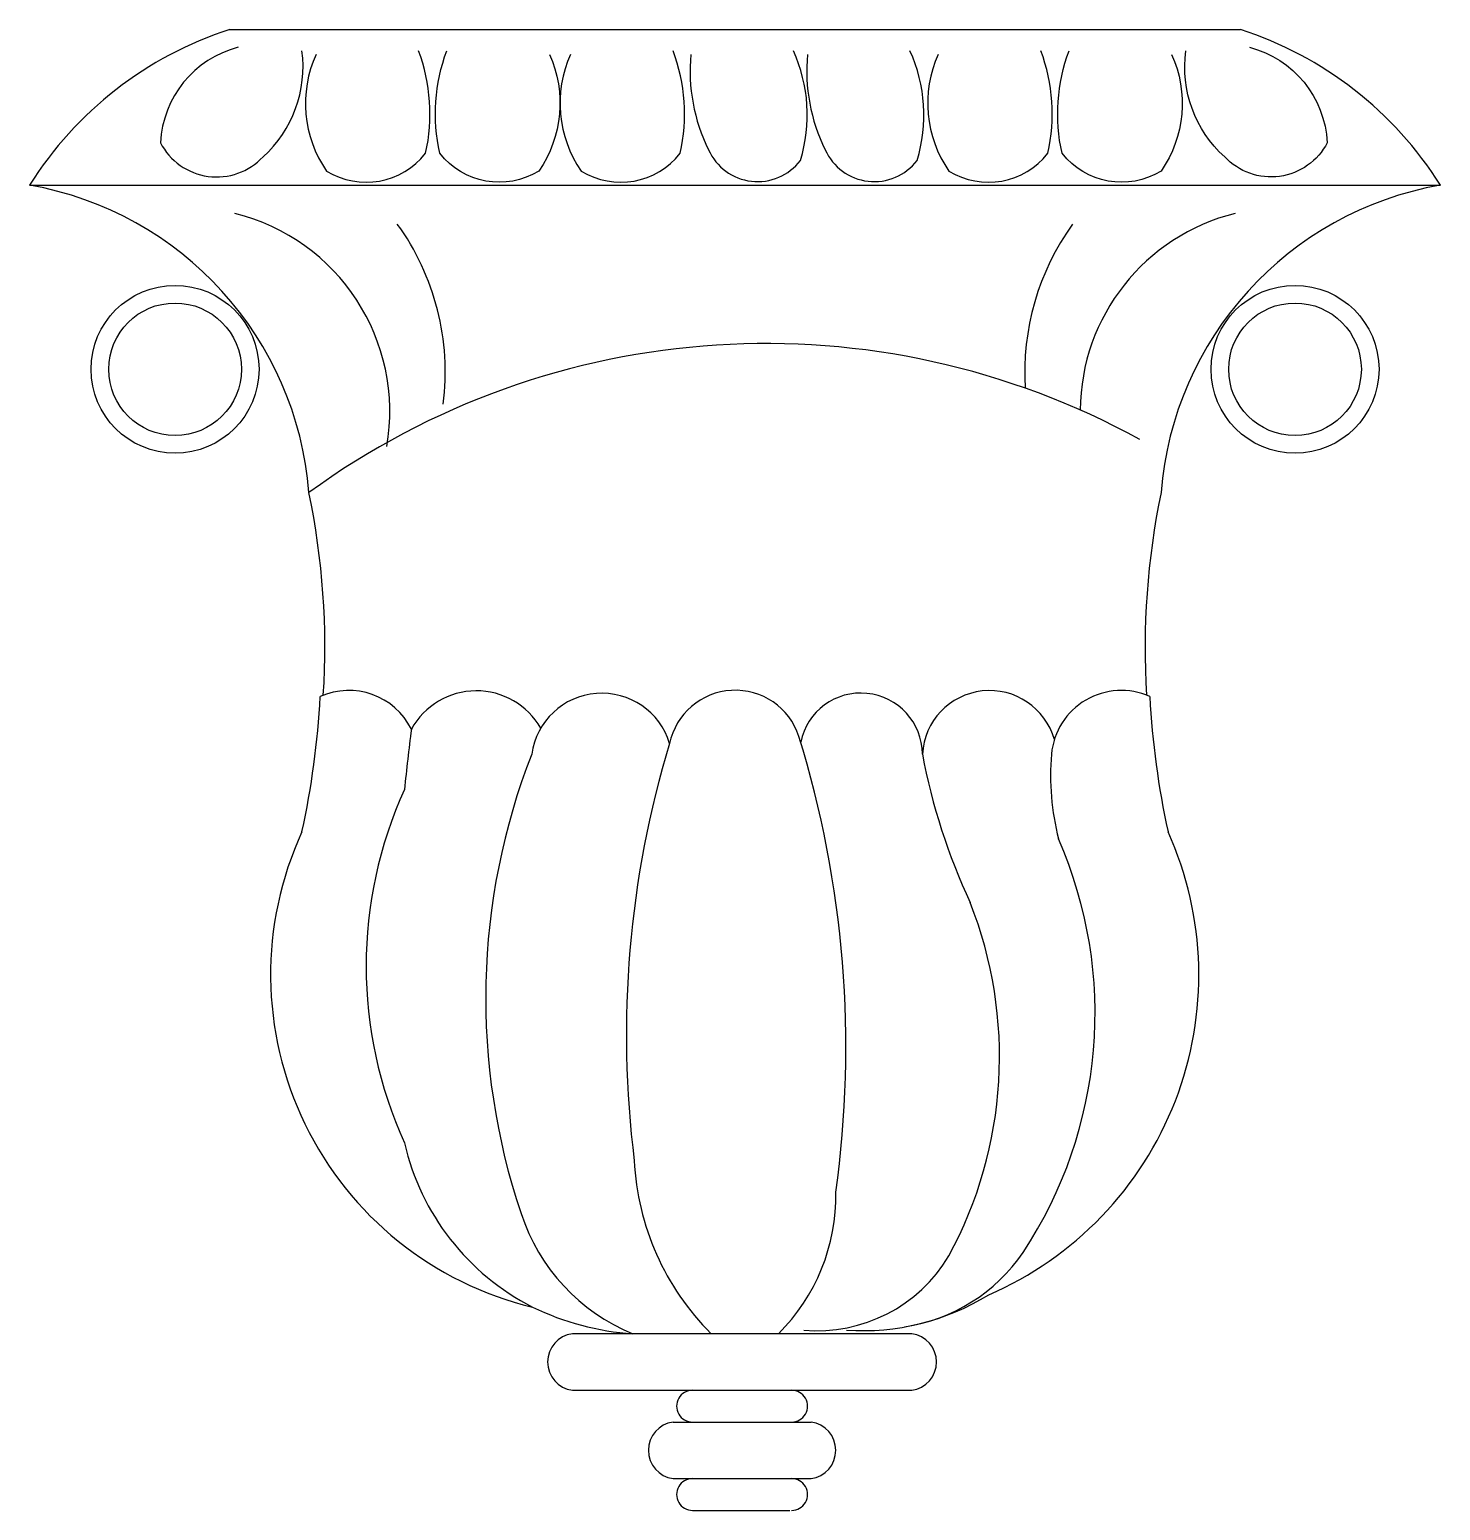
# Model space of a CAD drawing. Extents: x 557 to 820, y 1404 to 1679.
import ezdxf

# ---------------------------------------------------------------- set-up
doc = ezdxf.new("R2010")
doc.units = 0
doc.header["$MEASUREMENT"] = 0
for name, color, linetype in [('3', 3, 'CONTINUOUS'), ('4', 4, 'CONTINUOUS'), ('7', 7, 'CONTINUOUS')]:
    doc.layers.add(name, color=color, linetype=linetype)

msp = doc.modelspace()

# ---------------------------------------------------------------- linework, layer by layer
at = {"layer": '3'}
for p, q in [((557.33, 1650.5), (820.01, 1650.5)), ((680.77, 1426), (699.2, 1426)), ((680.77, 1420.08), (699.2, 1420.08)), ((680.77, 1409.54), (699.2, 1409.54))]:
    msp.add_line(p, q, dxfattribs=at)
for points in [[(596.17, 1676.18, 0.328275), (581.68, 1658.4, 0.5185), (600.78, 1655.77, 0.249192), (608.02, 1675.52, -1.147312)], [(610.65, 1674.86, 0.264401), (612.63, 1653.13, 0.382259), (631.06, 1656.43, 0.145625), (629.74, 1675.52, 5.525628)], [(654.1, 1674.86, -0.264401), (652.13, 1653.13, -0.382259), (633.69, 1656.43, -0.145625), (635.01, 1675.52, -5.525628)], [(658.05, 1674.86, 0.264401), (660.03, 1653.13, 0.382259), (678.46, 1656.43, 0.145625), (677.14, 1675.52, 5.525628)], [(680.44, 1674.86, 0.138061), (683.73, 1657.08, 0.569391), (700.85, 1655.11, 0.183415), (699.53, 1675.52)], [(702.16, 1674.86, 0.138061), (705.45, 1657.08, 0.569391), (722.57, 1655.11, 0.183415), (721.25, 1675.52)], [(726.52, 1674.86, 0.264401), (728.5, 1653.13, 0.382259), (746.93, 1656.43, 0.145625), (745.61, 1675.52, 5.525628)], [(769.97, 1674.86, -0.264401), (768, 1653.13, -0.382259), (749.56, 1656.43, -0.145625), (750.88, 1675.52, -5.525628)], [(784.46, 1676.18, -0.328275), (798.94, 1658.4, -0.5185), (779.85, 1655.77, -0.249192), (772.61, 1675.52, 1.147312)]]:
    msp.add_lwpolyline(points, format="xyb", dxfattribs=at)
for centre in [(584.4, 1616.19), (792.94, 1616.19)]:
    msp.add_circle(centre, 12.35, dxfattribs=at)
for centre, radius, start, end in [((586.36, 1608.32), 38.03, 350.096, 76.0737), ((790.97, 1608.32), 38.03, 103.9263, 179.5854), ((587.4, 1615.59), 47.32, 352.8259, 35.7746), ((789.93, 1615.59), 47.32, 144.2254, 183.5304), ((694.45, 1476.58), 144.4, 61.1854, 126.119), ((616.74, 1543.3), 13.06, 26.6623, 114.0222), ((640.51, 1542.46), 13.83, 29.8711, 150.9899), ((663.87, 1542.66), 13.19, 16.8516, 171.9458), ((688.71, 1543.91), 12.49, 18.1534, 168.1034), ((712.11, 1544.43), 11.45, 0.3624, 168.3259), ((736.07, 1543.81), 12.53, 15.7057, 176.8103), ((760.59, 1543.3), 13.06, 65.9778, 174.7204), ((1224.88, 1474.5), 601.13, 172.86517, 173.94392), ((513.38, 1489.96), 195.93, 352.0545, 17.1705), ((855.02, 1492.23), 186.59, 163.0973, 187.2147), ((767.52, 1499), 125.27, 158.6983, 198.6577), ((837.61, 1565.91), 116.04, 190.6298, 205.008), ((795.64, 1540.56), 48.21, 175.2999, 194.2274), ((699.66, 1505.01), 79.67, 155.5952, 204.4048), ((674.84, 1496.24), 80.87, 326.5618, 23.6678), ((659.98, 1488.17), 77.94, 331.5364, 21.5963), ((671.81, 1482.35), 45.86, 192.9265, 242.9614), ((719.01, 1471.24), 49.16, 182.8486, 224.899), ((671.25, 1462.21), 36.19, 314.8183, 1.0528), ((683.41, 1470.2), 36.37, 198.0625, 247.7528), ((703.94, 1465.7), 28.61, 265.1159, 329.1267), ((715.33, 1470.1), 32.67, 278.6241, 325.6827)]:
    msp.add_arc(centre, radius, start, end, dxfattribs=at)
at = {"layer": '4'}
for p, q in [((594.57, 1679.47), (782.76, 1679.47)), ((658.38, 1436.54), (721.58, 1436.54)), ((658.38, 1426), (680.77, 1426)), ((680.73, 1426), (680.77, 1426)), ((699.2, 1426), (721.58, 1426)), ((699.2, 1426), (699.24, 1426)), ((699.2, 1426), (699.24, 1426)), ((677.14, 1420.08), (680.77, 1420.08)), ((699.2, 1420.08), (699.24, 1420.08)), ((699.24, 1420.08), (702.82, 1420.08)), ((677.14, 1409.54), (680.77, 1409.54)), ((699.2, 1409.54), (699.24, 1409.54)), ((699.24, 1409.54), (702.82, 1409.54)), ((680.73, 1403.62), (694.92, 1403.62)), ((694.92, 1403.62), (698.87, 1403.62))]:
    msp.add_line(p, q, dxfattribs=at)
for centre, radius, start, end in [((615.67, 1613.92), 68.86, 107.8401, 147.9099), ((761.67, 1613.92), 68.86, 32.0901, 72.1599), ((546.33, 1588.26), 63.2, 4.5027, 79.9791), ((831, 1588.26), 63.2, 100.0209, 175.4973), ((471.73, 1564.48), 140.57, 356.3322, 11.8004), ((905.6, 1564.48), 140.57, 168.1996, 183.6678), ((457.29, 1563.2), 154.34, 347.5875, 357.0428), ((920.04, 1563.2), 154.34, 182.9572, 192.4125), ((665.86, 1503.4), 63.67, 155.2848, 256.4713), ((710.11, 1503.36), 64.93, 293.4104, 24.2441), ((712.36, 1481.95), 44.85, 266.2242, 301.674), ((672.83, 1486.21), 49.77, 243.9303, 266.3219), ((659.09, 1431.27), 5.31, 97.6281, 262.3719), ((720.88, 1431.27), 5.31, 277.6281, 82.3719), ((680.75, 1423.04), 2.96, 89.6463, 270.3537), ((699.22, 1423.04), 2.96, 269.6463, 90.3537), ((677.85, 1414.81), 5.31, 97.6281, 262.3719), ((702.12, 1414.81), 5.31, 277.6281, 82.3719), ((680.75, 1406.58), 2.96, 89.6463, 270.3537), ((699.22, 1406.58), 2.96, 269.6463, 90.3537)]:
    msp.add_arc(centre, radius, start, end, dxfattribs=at)
at = {"layer": '7'}
for centre in [(584.4, 1616.19), (792.94, 1616.19)]:
    msp.add_circle(centre, 15.64, dxfattribs=at)

doc.saveas('drawing.dxf')
